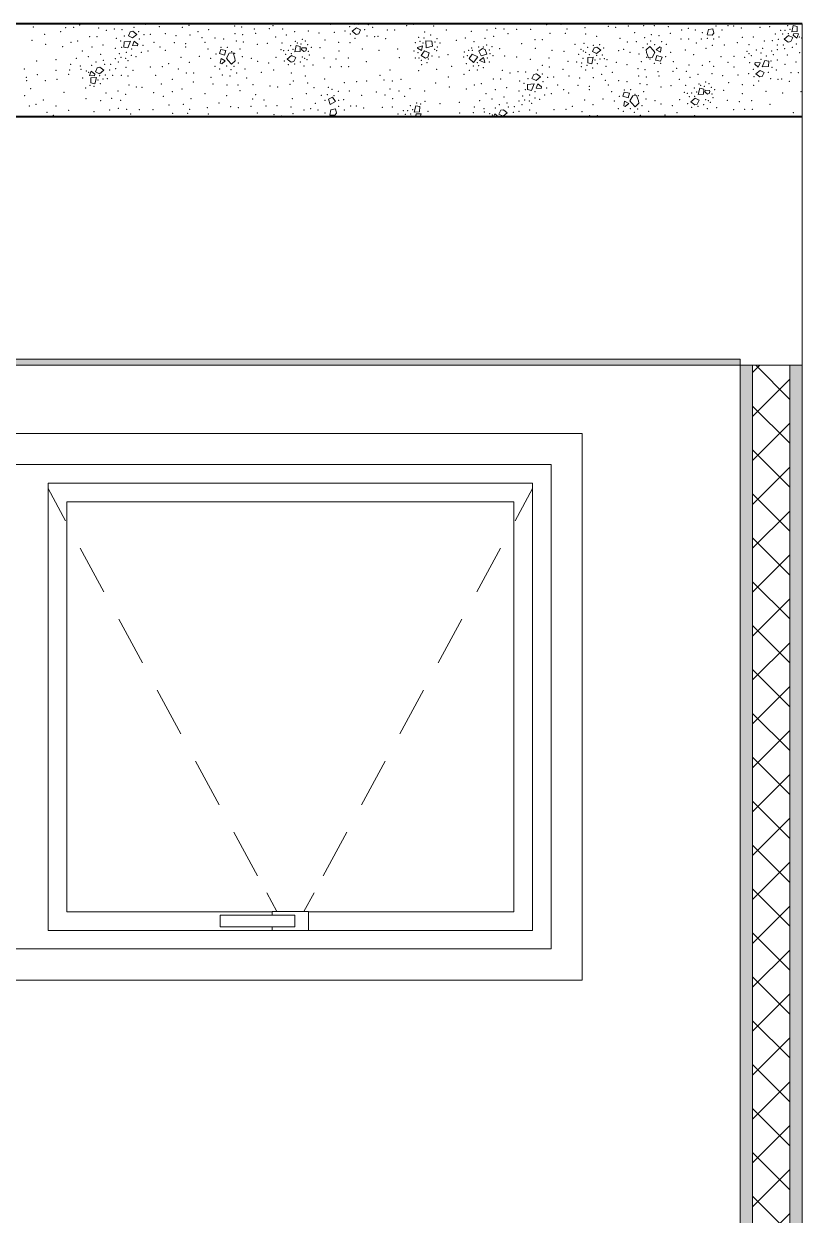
# Model space of a CAD drawing. Header units: metres. Extents: x -1.9 to 95.3, y -2.2 to 2.5.
# Drawn here: x 40.288 to 41.542, y -0.294 to 1.625 of the extents above; entities that cross this region are included whole.
import ezdxf

# ---------------------------------------------------------------- set-up
doc = ezdxf.new("R2010")
doc.units = ezdxf.units.M
doc.header["$MEASUREMENT"] = 0
for name, color, linetype in [('FORRO.EXEC', 7, 'Continuous'), ('LAJES.EST', 7, 'Continuous'), ('PAREDE CONSTRUIR', 7, 'Continuous')]:
    doc.layers.add(name, color=color, linetype=linetype)
for name, color, linetype, lineweight in [('FORRO.EXEC_Caneta_No__241', 7, 'Continuous', 13), ('LAJES.EST_Caneta_No__1', 7, 'Continuous', 40), ('LAJES.EST_Caneta_No__241', 7, 'Continuous', 13), ('PAREDE CONSTRUIR_Caneta_No__241', 7, 'Continuous', 13), ('PAREDE CONSTRUIR_Caneta_No__83', 84, 'Continuous', 0)]:
    doc.layers.add(name, color=color, linetype=linetype, lineweight=lineweight)
for name, color, linetype, lineweight, true_color in [('Janelas Archicad_Caneta_No__9', 7, 'Continuous', 9, 0x020202), ('Janelas Archicad_Caneta_No__97', 7, 'Continuous', 13, 0x6b6b6b), ('LAJES.EST_Caneta_No__97', 7, 'Continuous', 13, 0x6b6b6b)]:
    doc.layers.add(name, color=color, linetype=linetype, lineweight=lineweight, true_color=true_color)

# ---------------------------------------------------------------- blocks, each defined once
blk = doc.blocks.new('*X131', base_point=(-5.8706, -2.075))
at = {"layer": 'LAJES.EST_Caneta_No__241', "color": 7, "linetype": 'Continuous', "lineweight": 13}
for p, q in [((40.4569, 1.6056), (40.4599, 1.612)), ((40.4599, 1.612), (40.464, 1.613)), ((40.464, 1.613), (40.4704, 1.608)), ((40.8241, 1.6186), (40.8173, 1.613)), ((40.8236, 1.608), (40.8173, 1.613)), ((40.8213, 1.624), (40.8201, 1.625)), ((40.8217, 1.625), (40.8213, 1.624)), ((40.8241, 1.6186), (40.8308, 1.6154)), ((40.8377, 1.625), (40.8274, 1.6241)), ((40.8274, 1.6241), (40.8278, 1.625)), ((40.8308, 1.6154), (40.8277, 1.609)), ((41.3908, 1.6156), (41.3887, 1.6071)), ((41.3898, 1.6242), (41.3896, 1.625)), ((41.3911, 1.625), (41.3898, 1.6242)), ((41.3908, 1.6156), (41.3981, 1.6171)), ((41.3981, 1.6171), (41.3995, 1.6102)), ((41.5249, 1.612), (41.5274, 1.6223)), ((41.5336, 1.6126), (41.5249, 1.612)), ((41.5339, 1.6209), (41.5274, 1.6223)), ((41.5339, 1.6209), (41.5336, 1.6126)), ((40.4495, 1.5876), (40.4498, 1.596)), ((40.4498, 1.596), (40.4602, 1.5969)), ((40.4602, 1.5969), (40.456, 1.5862)), ((40.4636, 1.6024), (40.4569, 1.6056)), ((40.4635, 1.59), (40.4663, 1.597)), ((40.4636, 1.6024), (40.4704, 1.608)), ((40.4663, 1.597), (40.4721, 1.5922)), ((40.8277, 1.609), (40.8236, 1.608)), ((40.9363, 1.5863), (40.936, 1.5977)), ((40.9455, 1.5972), (40.936, 1.5977)), ((40.9455, 1.5972), (40.9465, 1.5889)), ((41.3968, 1.6069), (41.3887, 1.6071)), ((41.3995, 1.6102), (41.3968, 1.6069)), ((41.5198, 1.6061), (41.513, 1.6005)), ((41.5193, 1.5955), (41.513, 1.6005)), ((41.5234, 1.5965), (41.5193, 1.5955)), ((41.5198, 1.6061), (41.5265, 1.6029)), ((41.5265, 1.6029), (41.5234, 1.5965)), ((41.5274, 1.6067), (41.5281, 1.6093)), ((41.5332, 1.602), (41.5274, 1.6067)), ((41.5281, 1.6093), (41.5361, 1.609)), ((41.5361, 1.609), (41.5332, 1.602)), ((40.4495, 1.5876), (40.456, 1.5862)), ((40.4715, 1.5896), (40.4635, 1.59)), ((40.4721, 1.5922), (40.4715, 1.5896)), ((40.6056, 1.5835), (40.6033, 1.5772)), ((40.6117, 1.5743), (40.6033, 1.5772)), ((40.6056, 1.5835), (40.6138, 1.582)), ((40.6138, 1.582), (40.6117, 1.5743)), ((40.6193, 1.5778), (40.6147, 1.5698)), ((40.6253, 1.5781), (40.6193, 1.5778)), ((40.6283, 1.5698), (40.6253, 1.5781)), ((40.7195, 1.5738), (40.7127, 1.5682)), ((40.7195, 1.5738), (40.7262, 1.5706)), ((40.7246, 1.5797), (40.7271, 1.59)), ((40.7333, 1.5802), (40.7246, 1.5797)), ((40.7336, 1.5886), (40.7271, 1.59)), ((40.7336, 1.5886), (40.7333, 1.5802)), ((40.7355, 1.5839), (40.7362, 1.5865)), ((40.7395, 1.5805), (40.7355, 1.5839)), ((40.7362, 1.5865), (40.7425, 1.5862)), ((40.7395, 1.5805), (40.7423, 1.5816)), ((40.7435, 1.5847), (40.7423, 1.5816)), ((40.7435, 1.5847), (40.7425, 1.5862)), ((40.9223, 1.5857), (40.9224, 1.587)), ((40.9288, 1.5819), (40.9223, 1.5857)), ((40.9224, 1.587), (40.9305, 1.5893)), ((40.9334, 1.5816), (40.9281, 1.5738)), ((40.9351, 1.5698), (40.9281, 1.5738)), ((40.9305, 1.5893), (40.9288, 1.5819)), ((40.9334, 1.5816), (40.941, 1.5782)), ((40.9465, 1.5889), (40.9363, 1.5863)), ((40.941, 1.5782), (40.939, 1.5715)), ((41.0058, 1.5692), (41.0102, 1.5763)), ((41.0102, 1.5763), (41.0197, 1.5719)), ((41.0212, 1.5811), (41.027, 1.5851)), ((41.0249, 1.5737), (41.0212, 1.5811)), ((41.0249, 1.5737), (41.034, 1.5764)), ((41.027, 1.5851), (41.0311, 1.5839)), ((41.0311, 1.5839), (41.034, 1.5764)), ((41.2039, 1.5802), (41.207, 1.5866)), ((41.2106, 1.577), (41.2039, 1.5802)), ((41.207, 1.5866), (41.2111, 1.5876)), ((41.2106, 1.577), (41.2174, 1.5826)), ((41.2111, 1.5876), (41.2174, 1.5826)), ((41.2907, 1.5829), (41.2965, 1.5885)), ((41.2912, 1.5788), (41.2907, 1.5829)), ((41.2912, 1.5788), (41.2942, 1.5704)), ((41.2965, 1.5885), (41.3026, 1.5822)), ((41.3002, 1.5707), (41.3048, 1.5787)), ((41.3026, 1.5822), (41.3048, 1.5787)), ((41.3057, 1.5665), (41.3078, 1.5742)), ((41.3069, 1.5831), (41.3124, 1.5882)), ((41.3135, 1.5793), (41.3069, 1.5831)), ((41.3078, 1.5742), (41.3162, 1.5713)), ((41.3124, 1.5882), (41.3149, 1.5871)), ((41.3149, 1.5871), (41.3135, 1.5793)), ((40.4036, 1.5479), (40.4067, 1.5543)), ((40.4067, 1.5543), (40.4108, 1.5553)), ((40.4108, 1.5553), (40.4171, 1.5503)), ((40.6046, 1.5614), (40.606, 1.5692)), ((40.6071, 1.5604), (40.6046, 1.5614)), ((40.606, 1.5692), (40.6126, 1.5655)), ((40.6126, 1.5655), (40.6071, 1.5604)), ((40.6169, 1.5663), (40.6147, 1.5698)), ((40.6229, 1.56), (40.6169, 1.5663)), ((40.6288, 1.5656), (40.6229, 1.56)), ((40.6283, 1.5698), (40.6288, 1.5656)), ((40.719, 1.5632), (40.7127, 1.5682)), ((40.7231, 1.5642), (40.719, 1.5632)), ((40.7262, 1.5706), (40.7231, 1.5642)), ((40.939, 1.5715), (40.9351, 1.5698)), ((41.0058, 1.5692), (41.0128, 1.5628)), ((41.0197, 1.5719), (41.0128, 1.5628)), ((41.0224, 1.5659), (41.0284, 1.5705)), ((41.0301, 1.5626), (41.0224, 1.5659)), ((41.0284, 1.5705), (41.031, 1.5635)), ((41.031, 1.5635), (41.0301, 1.5626)), ((41.1965, 1.5622), (41.1968, 1.5706)), ((41.1965, 1.5622), (41.203, 1.5608)), ((41.1968, 1.5706), (41.2055, 1.5711)), ((41.2055, 1.5711), (41.203, 1.5608)), ((41.2942, 1.5704), (41.3002, 1.5707)), ((41.3139, 1.5651), (41.3057, 1.5665)), ((41.3139, 1.5651), (41.3162, 1.5713)), ((41.4653, 1.5602), (41.466, 1.5628)), ((41.4711, 1.5554), (41.4653, 1.5602)), ((41.466, 1.5628), (41.474, 1.5624)), ((41.474, 1.5624), (41.4711, 1.5554)), ((41.4772, 1.5555), (41.4815, 1.5662)), ((41.4877, 1.5564), (41.4772, 1.5555)), ((41.488, 1.5647), (41.4815, 1.5662)), ((41.488, 1.5647), (41.4877, 1.5564)), ((40.394, 1.5418), (40.3969, 1.5488)), ((40.402, 1.5415), (40.394, 1.5418)), ((40.3962, 1.5299), (40.3965, 1.5382)), ((40.3965, 1.5382), (40.4052, 1.5388)), ((40.3969, 1.5488), (40.4027, 1.5441)), ((40.4027, 1.5441), (40.402, 1.5415)), ((40.4052, 1.5388), (40.4027, 1.5285)), ((40.4103, 1.5447), (40.4036, 1.5479)), ((40.4103, 1.5447), (40.4171, 1.5503)), ((41.1067, 1.537), (41.1098, 1.5434)), ((41.1134, 1.5338), (41.1067, 1.537)), ((41.1098, 1.5434), (41.1138, 1.5444)), ((41.1134, 1.5338), (41.1202, 1.5394)), ((41.1138, 1.5444), (41.1202, 1.5394)), ((41.4739, 1.55), (41.4671, 1.5444)), ((41.4734, 1.5394), (41.4671, 1.5444)), ((41.4775, 1.5404), (41.4734, 1.5394)), ((41.4739, 1.55), (41.4806, 1.5468)), ((41.4806, 1.5468), (41.4775, 1.5404)), ((40.3962, 1.5299), (40.4027, 1.5285)), ((41.0993, 1.519), (41.0996, 1.5274)), ((41.0993, 1.519), (41.1058, 1.5176)), ((41.0996, 1.5274), (41.1101, 1.5283)), ((41.1101, 1.5283), (41.1058, 1.5176)), ((41.1133, 1.5214), (41.1162, 1.5284)), ((41.1213, 1.521), (41.1133, 1.5214)), ((41.1162, 1.5284), (41.1219, 1.5236)), ((41.1219, 1.5236), (41.1213, 1.521)), ((41.3744, 1.5111), (41.3769, 1.5214)), ((41.3834, 1.52), (41.3769, 1.5214)), ((41.3834, 1.52), (41.3831, 1.5116)), ((41.3853, 1.5153), (41.386, 1.5179)), ((41.386, 1.5179), (41.3923, 1.5176)), ((41.3933, 1.5161), (41.3921, 1.513)), ((41.3933, 1.5161), (41.3923, 1.5176)), ((40.7853, 1.5067), (40.7793, 1.5039)), ((40.782, 1.495), (40.7793, 1.5039)), ((40.7901, 1.4999), (40.782, 1.495)), ((40.7853, 1.5067), (40.7901, 1.4999)), ((41.2554, 1.5149), (41.2531, 1.5086)), ((41.2615, 1.5057), (41.2531, 1.5086)), ((41.2544, 1.4928), (41.2558, 1.5006)), ((41.2554, 1.5149), (41.2636, 1.5134)), ((41.2558, 1.5006), (41.2624, 1.4969)), ((41.2624, 1.4969), (41.2569, 1.4918)), ((41.2636, 1.5134), (41.2615, 1.5057)), ((41.2691, 1.5092), (41.2645, 1.5012)), ((41.2667, 1.4977), (41.2645, 1.5012)), ((41.2728, 1.4914), (41.2667, 1.4977)), ((41.2751, 1.5096), (41.2691, 1.5092)), ((41.2786, 1.497), (41.2728, 1.4914)), ((41.2781, 1.5012), (41.2751, 1.5096)), ((41.2781, 1.5012), (41.2786, 1.497)), ((41.3693, 1.5052), (41.3625, 1.4996)), ((41.3689, 1.4946), (41.3625, 1.4996)), ((41.3693, 1.5052), (41.376, 1.502)), ((41.376, 1.502), (41.3729, 1.4956)), ((41.3831, 1.5116), (41.3744, 1.5111)), ((41.3894, 1.5119), (41.3853, 1.5153)), ((41.3894, 1.5119), (41.3921, 1.513)), ((40.783, 1.4864), (40.781, 1.4779)), ((40.789, 1.4777), (40.781, 1.4779)), ((40.783, 1.4864), (40.7903, 1.4879)), ((40.7917, 1.481), (40.789, 1.4777)), ((40.7903, 1.4879), (40.7917, 1.481)), ((40.9171, 1.4828), (40.9196, 1.4931)), ((40.9258, 1.4834), (40.9171, 1.4828)), ((40.9261, 1.4917), (40.9196, 1.4931)), ((40.9197, 1.4775), (40.9204, 1.4802)), ((40.9228, 1.475), (40.9197, 1.4775)), ((40.9204, 1.4802), (40.9283, 1.4798)), ((40.9261, 1.4917), (40.9258, 1.4834)), ((40.9283, 1.4798), (40.9264, 1.475)), ((41.0446, 1.475), (41.0467, 1.4803)), ((41.0467, 1.4803), (41.0525, 1.4755)), ((41.0534, 1.4793), (41.0565, 1.4857)), ((41.0601, 1.4761), (41.0534, 1.4793)), ((41.0565, 1.4857), (41.0606, 1.4867)), ((41.0601, 1.4761), (41.0669, 1.4817)), ((41.0606, 1.4867), (41.0669, 1.4817)), ((41.2569, 1.4918), (41.2544, 1.4928)), ((41.3729, 1.4956), (41.3689, 1.4946)), ((40.9121, 1.4769), (40.9097, 1.475)), ((40.9121, 1.4769), (40.9161, 1.475)), ((41.0525, 1.4755), (41.0523, 1.475))]:
    blk.add_line(p, q, dxfattribs=at)
for p in [(40.3035, 1.6201), (40.3476, 1.6125), (40.3558, 1.6189), (40.3688, 1.6194), (40.3785, 1.6232), (40.409, 1.6185), (40.4213, 1.6145), (40.4344, 1.6165), (40.4465, 1.6158), (40.466, 1.6195), (40.4735, 1.6126), (40.4847, 1.624), (40.5068, 1.6205), (40.5363, 1.6247), (40.5435, 1.6194), (40.5544, 1.6226), (40.569, 1.6122), (40.5862, 1.6154), (40.6277, 1.6214), (40.639, 1.6198), (40.6596, 1.6168), (40.684, 1.6172), (40.6897, 1.622), (40.7052, 1.6169), (40.7244, 1.6124), (40.7466, 1.6133), (40.7823, 1.6243), (40.8057, 1.6135), (40.8132, 1.6203), (40.8373, 1.6157), (40.8434, 1.6235), (40.8504, 1.6193), (40.874, 1.6149), (40.8858, 1.6149), (40.9049, 1.622), (40.916, 1.6244), (40.9337, 1.6119), (40.9483, 1.6216), (40.9686, 1.6148), (41.0092, 1.6127), (41.0344, 1.6152), (41.0482, 1.6179), (41.0617, 1.6164), (41.0822, 1.6162), (41.1045, 1.6162), (41.1301, 1.6235), (41.1533, 1.6243), (41.1632, 1.6166), (41.1919, 1.619), (41.2294, 1.6209), (41.2415, 1.6191), (41.2618, 1.6213), (41.2864, 1.6221), (41.3038, 1.6221), (41.3262, 1.6204), (41.3476, 1.6152), (41.3583, 1.6176), (41.37, 1.6153), (41.4031, 1.6214), (41.4125, 1.6153), (41.4226, 1.622), (41.4316, 1.6217), (41.4436, 1.6184), (41.4737, 1.6195), (41.4897, 1.6203), (41.5072, 1.6143), (41.5144, 1.6146), (41.5185, 1.6223), (41.5222, 1.6162), (40.3018, 1.5985), (40.322, 1.6079), (40.3643, 1.595), (40.3754, 1.5974), (40.3945, 1.6045), (40.4063, 1.6045), (40.4373, 1.6016), (40.4443, 1.5974), (40.4503, 1.6052), (40.4744, 1.6006), (40.4819, 1.6075), (40.4919, 1.608), (40.498, 1.5951), (40.5164, 1.6094), (40.531, 1.5944), (40.5337, 1.6061), (40.5493, 1.5929), (40.5559, 1.607), (40.5751, 1.6025), (40.58, 1.5951), (40.5963, 1.6022), (40.6101, 1.6003), (40.6286, 1.6094), (40.6306, 1.5974), (40.641, 1.6077), (40.6419, 1.5957), (40.6617, 1.6095), (40.6808, 1.5938), (40.6941, 1.604), (40.7043, 1.5943), (40.7113, 1.6072), (40.7259, 1.5968), (40.7287, 1.5943), (40.7347, 1.5927), (40.7368, 1.6), (40.7419, 1.5971), (40.7639, 1.61), (40.7735, 1.5989), (40.7884, 1.6113), (40.7956, 1.5954), (40.8138, 1.5945), (40.8141, 1.6084), (40.8217, 1.6014), (40.8412, 1.6052), (40.8533, 1.6044), (40.859, 1.6049), (40.8713, 1.6009), (40.9188, 1.5944), (40.924, 1.6034), (40.9265, 1.5969), (40.931, 1.5942), (40.9329, 1.6023), (40.9438, 1.6069), (40.9506, 1.5957), (40.954, 1.6012), (40.9584, 1.594), (40.9849, 1.5986), (40.9994, 1.6024), (41.0131, 1.5964), (41.0311, 1.6017), (41.0452, 1.6047), (41.0681, 1.609), (41.0902, 1.593), (41.1116, 1.5995), (41.1235, 1.5996), (41.1358, 1.6099), (41.1602, 1.6099), (41.1907, 1.5938), (41.1932, 1.6088), (41.2111, 1.6049), (41.2484, 1.6019), (41.2603, 1.5958), (41.2722, 1.6106), (41.2748, 1.5961), (41.2881, 1.6026), (41.2977, 1.5973), (41.2991, 1.6078), (41.3113, 1.6059), (41.3156, 1.596), (41.3294, 1.6097), (41.3469, 1.6006), (41.3589, 1.6007), (41.3716, 1.594), (41.3792, 1.6005), (41.381, 1.6105), (41.389, 1.6015), (41.3992, 1.6005), (41.408, 1.604), (41.4374, 1.5948), (41.4453, 1.6035), (41.4633, 1.6039), (41.481, 1.5971), (41.494, 1.598), (41.4988, 1.6088), (41.5034, 1.6), (41.5105, 1.6084), (41.5193, 1.6091), (41.5322, 1.5926), (41.537, 1.6039), (41.5411, 1.602), (40.3237, 1.592), (40.351, 1.5884), (40.3828, 1.5811), (40.3981, 1.5875), (40.4121, 1.5758), (40.4162, 1.591), (40.4358, 1.5856), (40.4421, 1.5771), (40.446, 1.5873), (40.4534, 1.5791), (40.4618, 1.5744), (40.462, 1.5846), (40.4774, 1.5789), (40.4803, 1.5901), (40.4883, 1.5812), (40.5076, 1.5878), (40.5161, 1.5821), (40.5492, 1.5876), (40.5851, 1.5844), (40.5977, 1.5766), (40.6057, 1.5869), (40.616, 1.5873), (40.6229, 1.5802), (40.6279, 1.5777), (40.6366, 1.5844), (40.6645, 1.5921), (40.7025, 1.5834), (40.7069, 1.5819), (40.7102, 1.5761), (40.7142, 1.5822), (40.7182, 1.59), (40.719, 1.5768), (40.7219, 1.5839), (40.7455, 1.5913), (40.7466, 1.5806), (40.7484, 1.5748), (40.7512, 1.5873), (40.7654, 1.5864), (40.7958, 1.5811), (40.8336, 1.5847), (40.8604, 1.5822), (40.8903, 1.5845), (40.9168, 1.5812), (40.9233, 1.5785), (40.9502, 1.5838), (40.9532, 1.5819), (40.9543, 1.5877), (40.9714, 1.5754), (40.9977, 1.5798), (41.0027, 1.5735), (41.005, 1.5821), (41.0094, 1.5859), (41.0106, 1.5825), (41.0208, 1.5879), (41.0285, 1.5879), (41.0339, 1.5911), (41.0381, 1.5827), (41.0389, 1.5772), (41.0422, 1.5884), (41.0437, 1.5737), (41.0547, 1.585), (41.1122, 1.5854), (41.1391, 1.5823), (41.1584, 1.5806), (41.176, 1.5921), (41.1817, 1.576), (41.1859, 1.5837), (41.1893, 1.5812), (41.1934, 1.5792), (41.1966, 1.5872), (41.1989, 1.5753), (41.2056, 1.5903), (41.2111, 1.574), (41.2159, 1.5917), (41.2199, 1.5747), (41.2224, 1.5858), (41.2462, 1.5819), (41.2546, 1.5841), (41.2647, 1.5789), (41.279, 1.5763), (41.2854, 1.5866), (41.2924, 1.5923), (41.3044, 1.5916), (41.3233, 1.5918), (41.33, 1.579), (41.3537, 1.5831), (41.3673, 1.5751), (41.387, 1.5856), (41.3971, 1.5902), (41.4165, 1.591), (41.4527, 1.5806), (41.4559, 1.5913), (41.4564, 1.5771), (41.4601, 1.5735), (41.468, 1.5828), (41.4757, 1.578), (41.4783, 1.5854), (41.4924, 1.5815), (41.4954, 1.5753), (41.5016, 1.5833), (41.5018, 1.5908), (41.5114, 1.5911), (41.5136, 1.5848), (41.518, 1.575), (41.5257, 1.5874), (41.5377, 1.5786), (40.3089, 1.5649), (40.3401, 1.5673), (40.364, 1.5595), (40.3728, 1.5696), (40.3793, 1.557), (40.3924, 1.5722), (40.3979, 1.5582), (40.4044, 1.5634), (40.4165, 1.566), (40.4187, 1.5597), (40.4283, 1.56), (40.4358, 1.5691), (40.4408, 1.5635), (40.445, 1.5708), (40.4524, 1.5692), (40.453, 1.5549), (40.4562, 1.5657), (40.4693, 1.5722), (40.4923, 1.5553), (40.5117, 1.556), (40.5218, 1.5606), (40.5416, 1.5711), (40.5551, 1.5632), (40.5712, 1.5725), (40.5895, 1.5695), (40.5962, 1.5568), (40.6151, 1.557), (40.6271, 1.5563), (40.6341, 1.562), (40.6404, 1.5723), (40.6548, 1.5696), (40.6648, 1.5644), (40.6829, 1.5618), (40.6946, 1.5712), (40.7077, 1.565), (40.7142, 1.5591), (40.7245, 1.5605), (40.7335, 1.5636), (40.7367, 1.5716), (40.7395, 1.557), (40.7408, 1.5696), (40.7442, 1.5671), (40.7541, 1.5587), (40.7717, 1.5702), (40.7818, 1.5554), (40.791, 1.5685), (40.7996, 1.5558), (40.8109, 1.57), (40.8115, 1.5558), (40.8402, 1.5639), (40.8933, 1.5706), (40.9189, 1.5698), (40.9248, 1.5701), (40.9288, 1.5663), (40.9293, 1.5593), (40.9374, 1.5624), (40.9397, 1.5683), (40.9456, 1.5732), (40.9569, 1.5714), (40.9773, 1.5567), (40.9967, 1.5714), (41.001, 1.5606), (41.0123, 1.5573), (41.0189, 1.5624), (41.0208, 1.5575), (41.0283, 1.5546), (41.0348, 1.5698), (41.0381, 1.5636), (41.0627, 1.5731), (41.0822, 1.5715), (41.1038, 1.5677), (41.1236, 1.5579), (41.1343, 1.5697), (41.1345, 1.5554), (41.1647, 1.5644), (41.1789, 1.5635), (41.1862, 1.5561), (41.1868, 1.5618), (41.1891, 1.5696), (41.1954, 1.5581), (41.2082, 1.5669), (41.2119, 1.5608), (41.216, 1.5686), (41.2232, 1.5689), (41.2258, 1.5565), (41.2276, 1.5674), (41.2428, 1.5629), (41.2599, 1.5592), (41.2829, 1.5641), (41.2916, 1.5708), (41.2966, 1.5683), (41.3035, 1.5613), (41.3138, 1.5616), (41.3218, 1.572), (41.3344, 1.5642), (41.3596, 1.5587), (41.3809, 1.5579), (41.3927, 1.5641), (41.3991, 1.5564), (41.411, 1.5719), (41.4225, 1.563), (41.4321, 1.5725), (41.4322, 1.5557), (41.4492, 1.5711), (41.4571, 1.5623), (41.4755, 1.5678), (41.484, 1.5733), (41.4915, 1.5651), (41.4932, 1.5549), (41.5016, 1.5667), (41.514, 1.5598), (41.532, 1.5633), (40.2893, 1.5523), (40.2923, 1.5387), (40.3102, 1.5429), (40.3403, 1.5502), (40.3417, 1.5355), (40.3604, 1.5437), (40.3624, 1.5506), (40.3803, 1.5515), (40.3832, 1.5379), (40.389, 1.5488), (40.3931, 1.5469), (40.4108, 1.5417), (40.4157, 1.5362), (40.4196, 1.5424), (40.4229, 1.5366), (40.4268, 1.5508), (40.4313, 1.542), (40.4361, 1.5528), (40.4455, 1.5423), (40.4562, 1.5412), (40.4641, 1.55), (40.5008, 1.5423), (40.5278, 1.5358), (40.5372, 1.5523), (40.5499, 1.5456), (40.562, 1.5456), (40.5901, 1.5389), (40.6039, 1.5525), (40.6082, 1.5427), (40.6203, 1.5408), (40.6218, 1.5512), (40.6314, 1.546), (40.6446, 1.5524), (40.6473, 1.538), (40.671, 1.5467), (40.6905, 1.5506), (40.719, 1.5459), (40.7416, 1.5409), (40.7731, 1.5364), (40.862, 1.5418), (40.8779, 1.5507), (40.8957, 1.5356), (40.9244, 1.5496), (40.9533, 1.5515), (40.9718, 1.5393), (40.9974, 1.5439), (41.0057, 1.5503), (41.0186, 1.5509), (41.0443, 1.5359), (41.0561, 1.5359), (41.0588, 1.5499), (41.0711, 1.5459), (41.0842, 1.5479), (41.0963, 1.5472), (41.1001, 1.5366), (41.1158, 1.5509), (41.1233, 1.544), (41.1317, 1.5389), (41.1417, 1.5395), (41.1566, 1.5519), (41.1662, 1.5408), (41.1835, 1.5375), (41.1933, 1.5508), (41.2042, 1.554), (41.2057, 1.5384), (41.2188, 1.5436), (41.236, 1.5468), (41.2775, 1.5528), (41.2785, 1.5408), (41.2888, 1.5512), (41.2908, 1.5391), (41.3094, 1.5482), (41.3115, 1.5409), (41.3338, 1.5486), (41.3395, 1.5534), (41.3439, 1.5354), (41.355, 1.5483), (41.3611, 1.5386), (41.3742, 1.5438), (41.3964, 1.5447), (41.4137, 1.5414), (41.4382, 1.5428), (41.4556, 1.5449), (41.463, 1.5518), (41.464, 1.5398), (41.4872, 1.5471), (41.491, 1.5366), (41.5002, 1.5507), (41.5031, 1.5358), (41.5088, 1.5363), (41.5238, 1.5463), (41.5356, 1.5463), (40.2932, 1.5332), (40.2997, 1.5206), (40.3233, 1.5333), (40.388, 1.5214), (40.3951, 1.5258), (40.4012, 1.5242), (40.4079, 1.5346), (40.4116, 1.5285), (40.4399, 1.517), (40.4578, 1.5263), (40.4698, 1.5231), (40.4788, 1.5227), (40.5101, 1.5283), (40.5433, 1.5202), (40.5612, 1.5311), (40.5933, 1.5281), (40.6157, 1.5264), (40.6331, 1.5264), (40.6367, 1.5171), (40.6577, 1.5272), (40.685, 1.5249), (40.6971, 1.5231), (40.7169, 1.5273), (40.7226, 1.5329), (40.7456, 1.5297), (40.7555, 1.522), (40.7787, 1.5228), (40.7849, 1.5196), (40.795, 1.5165), (40.8044, 1.5301), (40.8127, 1.5168), (40.8245, 1.532), (40.8405, 1.533), (40.8684, 1.5344), (40.8779, 1.5199), (40.8819, 1.5329), (40.8926, 1.5168), (40.9103, 1.5206), (40.934, 1.517), (40.9516, 1.5299), (40.9735, 1.5234), (41.0008, 1.5198), (41.0141, 1.5264), (41.0252, 1.5288), (41.0479, 1.5189), (41.066, 1.5224), (41.0856, 1.517), (41.0871, 1.5331), (41.0941, 1.5289), (41.0958, 1.5187), (41.1118, 1.516), (41.1243, 1.532), (41.1301, 1.5215), (41.1478, 1.5265), (41.1575, 1.5192), (41.1808, 1.5258), (41.199, 1.519), (41.1991, 1.5243), (41.2249, 1.5339), (41.2298, 1.5265), (41.2461, 1.5336), (41.2555, 1.5183), (41.2599, 1.5317), (41.2658, 1.5187), (41.2804, 1.5288), (41.2864, 1.5158), (41.2918, 1.5271), (41.3143, 1.5235), (41.3306, 1.5252), (41.3541, 1.5258), (41.368, 1.5214), (41.3757, 1.5282), (41.3785, 1.5257), (41.3845, 1.5241), (41.3866, 1.5314), (41.3917, 1.5285), (41.3953, 1.5227), (41.4011, 1.5187), (41.4152, 1.5178), (41.4233, 1.5303), (41.4454, 1.5268), (41.4637, 1.5259), (41.4715, 1.5329), (41.4834, 1.5161), (41.5211, 1.5323), (41.5401, 1.5159), (40.2897, 1.5091), (40.3196, 1.5025), (40.3529, 1.5148), (40.3883, 1.5046), (40.412, 1.5011), (40.4208, 1.5134), (40.4298, 1.5048), (40.4444, 1.5017), (40.4524, 1.5114), (40.4975, 1.5142), (40.5132, 1.508), (40.5275, 1.5155), (40.5575, 1.5046), (40.5802, 1.5125), (40.6029, 1.4975), (40.6149, 1.5092), (40.6568, 1.5037), (40.6619, 1.5111), (40.675, 1.5023), (40.7208, 1.5046), (40.7436, 1.5125), (40.7578, 1.4969), (40.7676, 1.5099), (40.7735, 1.5016), (40.777, 1.5111), (40.7879, 1.5091), (40.7954, 1.502), (40.8035, 1.5029), (40.8327, 1.5097), (40.856, 1.5152), (40.8699, 1.5102), (40.8824, 1.5046), (40.9015, 1.5082), (40.9212, 1.4974), (40.9344, 1.5002), (40.9899, 1.4987), (41.0226, 1.501), (41.0326, 1.5125), (41.0422, 1.5037), (41.0619, 1.5072), (41.0663, 1.4974), (41.0857, 1.5005), (41.0919, 1.5085), (41.0949, 1.5022), (41.1022, 1.5006), (41.1032, 1.5105), (41.106, 1.4971), (41.1116, 1.5058), (41.1192, 1.5036), (41.1272, 1.5103), (41.1381, 1.5126), (41.1659, 1.5135), (41.1914, 1.5025), (41.221, 1.5039), (41.2349, 1.5158), (41.2393, 1.5009), (41.2475, 1.508), (41.2727, 1.5116), (41.2777, 1.5091), (41.2902, 1.5037), (41.3046, 1.501), (41.3444, 1.5026), (41.3523, 1.5148), (41.3567, 1.5133), (41.36, 1.5075), (41.364, 1.5136), (41.3688, 1.5082), (41.3717, 1.5153), (41.3865, 1.503), (41.3906, 1.501), (41.394, 1.4985), (41.3964, 1.512), (41.3982, 1.5062), (41.4215, 1.5016), (41.4408, 1.4999), (41.4456, 1.5125), (41.4607, 1.5014), (41.5103, 1.5136), (40.2971, 1.4928), (40.3083, 1.4952), (40.3259, 1.4827), (40.336, 1.4777), (40.3405, 1.4924), (40.3608, 1.4856), (40.4014, 1.4835), (40.4266, 1.486), (40.4404, 1.4887), (40.4539, 1.4873), (40.4604, 1.4798), (40.4744, 1.487), (40.4967, 1.487), (40.5223, 1.4943), (40.528, 1.4807), (40.5455, 1.4951), (40.5524, 1.4807), (40.5554, 1.4874), (40.5841, 1.4898), (40.5854, 1.4796), (40.6216, 1.4918), (40.6338, 1.4899), (40.654, 1.4921), (40.6644, 1.4814), (40.6786, 1.4929), (40.6914, 1.4786), (40.696, 1.493), (40.7184, 1.4912), (40.7217, 1.4805), (40.7398, 1.486), (40.7505, 1.4884), (40.7622, 1.4861), (40.7733, 1.4813), (40.7953, 1.4922), (40.8047, 1.4861), (40.8148, 1.4928), (40.8239, 1.4925), (40.8359, 1.4892), (40.8659, 1.4903), (40.882, 1.4911), (40.8911, 1.4796), (40.8994, 1.4851), (40.9027, 1.4793), (40.9067, 1.4854), (40.9107, 1.4931), (40.9115, 1.4799), (40.9144, 1.487), (40.9272, 1.4958), (40.9391, 1.4838), (40.9587, 1.4963), (40.9901, 1.4816), (41.0123, 1.482), (41.0138, 1.4909), (41.0292, 1.4884), (41.0301, 1.4829), (41.0388, 1.4802), (41.0429, 1.4783), (41.0478, 1.4896), (41.0542, 1.4948), (41.0685, 1.4911), (41.0766, 1.4822), (41.0781, 1.4914), (41.0859, 1.4842), (41.0907, 1.4949), (41.1028, 1.4863), (41.1139, 1.4814), (41.1421, 1.4867), (41.1615, 1.4874), (41.1716, 1.492), (41.187, 1.4837), (41.205, 1.4946), (41.246, 1.4882), (41.2537, 1.4839), (41.2649, 1.4884), (41.2716, 1.4826), (41.2769, 1.4877), (41.2839, 1.4934), (41.2945, 1.4839), (41.3146, 1.4959), (41.3209, 1.4781), (41.3327, 1.4932), (41.3403, 1.482), (41.3575, 1.4964), (41.364, 1.4905), (41.3743, 1.4919), (41.3833, 1.495), (41.3893, 1.4884), (41.4039, 1.4901), (41.4316, 1.4869), (41.4494, 1.4872), (41.4613, 1.4872), (41.49, 1.4953), (41.5277, 1.4821), (40.4375, 1.4755), (40.6033, 1.4757), (40.7036, 1.4767), (41.0102, 1.4751), (41.1997, 1.477), (41.2118, 1.4771), (41.2812, 1.4774), (41.3688, 1.4773)]:
    blk.add_point(p, dxfattribs=at)

msp = doc.modelspace()

# ---------------------------------------------------------------- hatches: boundary and pattern name
at = {"layer": 'FORRO.EXEC', "linetype": 'Continuous', "lineweight": 0, "true_color": 0xffffff}
msp.add_hatch(color=7, dxfattribs=at).paths.add_polyline_path([(41.4418, 1.085), (38.3434, 1.085), (38.3434, 1.075), (41.4418, 1.075)])
at = {"layer": 'PAREDE CONSTRUIR', "linetype": 'Continuous', "lineweight": 0, "true_color": 0xffffff}
for points in [[(41.4418, 1.075), (41.4418, -2.075), (41.4618, -2.075), (41.4618, 1.075)], [(41.5418, 1.075), (41.5218, 1.075), (41.5218, -2.075), (41.5418, -2.075)]]:
    msp.add_hatch(color=7, dxfattribs=at).paths.add_polyline_path(points)
at = {"layer": 'PAREDE CONSTRUIR_Caneta_No__83', "linetype": 'Continuous', "lineweight": 0}
h = msp.add_hatch(dxfattribs=at)
h.set_pattern_fill('Placomur_0009', color=84, style=0, pattern_type=2)
h.set_pattern_definition([(45, (-5.870586, -2.075), (-0.03535534, 0.03535534), []), (135, (-5.870586, -2.075), (0.03535534, 0.03535534), [])])
h.paths.add_polyline_path([(41.4618, 1.075), (41.4618, -2.075), (41.5218, -2.075), (41.5218, 1.075)])

# ---------------------------------------------------------------- linework, layer by layer
at = {"layer": 'FORRO.EXEC_Caneta_No__241', "color": 7, "linetype": 'Continuous', "lineweight": 13}
for p, q in [((41.4418, 1.085), (38.3434, 1.085)), ((41.4418, 1.075), (38.3434, 1.075)), ((41.4418, 1.085), (41.4418, 1.075))]:
    msp.add_line(p, q, dxfattribs=at)
at = {"layer": 'Janelas Archicad_Caneta_No__9', "color": 18, "linetype": 'Continuous', "lineweight": 9, "true_color": 0x020202}
for p, q in [((38.6076, 0.965), (41.1876, 0.965)), ((41.1876, 0.965), (41.1876, 0.085)), ((41.1376, 0.915), (38.6576, 0.915)), ((41.1376, 0.135), (41.1376, 0.915)), ((40.3276, 0.885), (40.3276, 0.165)), ((41.1076, 0.885), (40.3276, 0.885)), ((41.1076, 0.165), (41.1076, 0.885)), ((40.3576, 0.855), (40.3576, 0.195)), ((41.0776, 0.855), (40.3576, 0.855)), ((41.0776, 0.195), (41.0776, 0.855)), ((40.3576, 0.195), (40.6886, 0.195)), ((40.6886, 0.1895), (40.6886, 0.1955)), ((40.6886, 0.1955), (40.7466, 0.1955)), ((40.7466, 0.1955), (40.7466, 0.165)), ((40.7466, 0.195), (41.0776, 0.195)), ((40.6046, 0.1895), (40.6826, 0.1895)), ((40.6046, 0.1895), (40.6046, 0.1705)), ((40.6826, 0.1895), (40.7036, 0.1895)), ((40.7036, 0.1895), (40.719, 0.1895)), ((40.719, 0.1895), (40.7246, 0.1895)), ((40.7246, 0.1895), (40.7246, 0.1705)), ((40.3276, 0.165), (41.1076, 0.165)), ((40.6046, 0.1705), (40.6826, 0.1705)), ((40.6826, 0.1705), (40.7036, 0.1705)), ((40.6886, 0.165), (40.6886, 0.1705)), ((40.7036, 0.1705), (40.719, 0.1705)), ((40.719, 0.1705), (40.7246, 0.1705)), ((38.6576, 0.135), (41.1376, 0.135)), ((41.1876, 0.085), (38.6076, 0.085))]:
    msp.add_line(p, q, dxfattribs=at)
at = {"layer": 'Janelas Archicad_Caneta_No__97', "color": 251, "linetype": 'Continuous', "lineweight": 13, "true_color": 0x6b6b6b}
for p, q in [((40.3276, 0.8765), (40.3557, 0.8246)), ((41.1076, 0.8765), (41.0796, 0.8246)), ((40.3794, 0.7806), (40.4175, 0.7103)), ((41.0558, 0.7806), (41.0178, 0.7103)), ((40.4412, 0.6663), (40.4793, 0.5959)), ((40.994, 0.6663), (40.9559, 0.5959)), ((40.5031, 0.5519), (40.5411, 0.4815)), ((40.9322, 0.5519), (40.8941, 0.4815)), ((40.5649, 0.4376), (40.6029, 0.3672)), ((40.8703, 0.4376), (40.8323, 0.3672)), ((40.6267, 0.3232), (40.6647, 0.2528)), ((40.8085, 0.3232), (40.7705, 0.2528)), ((40.6796, 0.2254), (40.6957, 0.1955)), ((40.7557, 0.2254), (40.7395, 0.1955))]:
    msp.add_line(p, q, dxfattribs=at)
at = {"layer": 'LAJES.EST_Caneta_No__1', "color": 7, "linetype": 'Continuous', "lineweight": 40}
for p, q in [((41.5418, 1.625), (38.3434, 1.625)), ((41.5418, 1.475), (38.3434, 1.475))]:
    msp.add_line(p, q, dxfattribs=at)
at = {"layer": 'LAJES.EST_Caneta_No__97', "color": 251, "linetype": 'Continuous', "lineweight": 13, "true_color": 0x6b6b6b}
msp.add_line((41.5418, 1.625), (41.5418, 1.475), dxfattribs=at)
at = {"layer": 'PAREDE CONSTRUIR_Caneta_No__241', "color": 7, "linetype": 'Continuous', "lineweight": 13}
for p, q in [((41.5418, 1.075), (41.5418, 1.475)), ((41.4418, 1.075), (41.4418, -1.075)), ((41.4618, 1.075), (41.4618, -2.075)), ((41.5218, 1.075), (41.5218, -2.075)), ((41.5418, 1.075), (41.5418, -1.975))]:
    msp.add_line(p, q, dxfattribs=at)
at = {"layer": 'PAREDE CONSTRUIR_Caneta_No__241', "color": 7, "linetype": 'Continuous', "lineweight": 13, "flags": 128}
msp.add_lwpolyline([(41.5418, 1.075), (41.5218, 1.075), (41.4618, 1.075), (41.4418, 1.075)], dxfattribs=at)

# ---------------------------------------------------------------- block references
at = {"layer": 'LAJES.EST', "lineweight": 0}
msp.add_blockref('*X131', (-5.8706, -2.075), dxfattribs=at)

doc.saveas('drawing.dxf')
